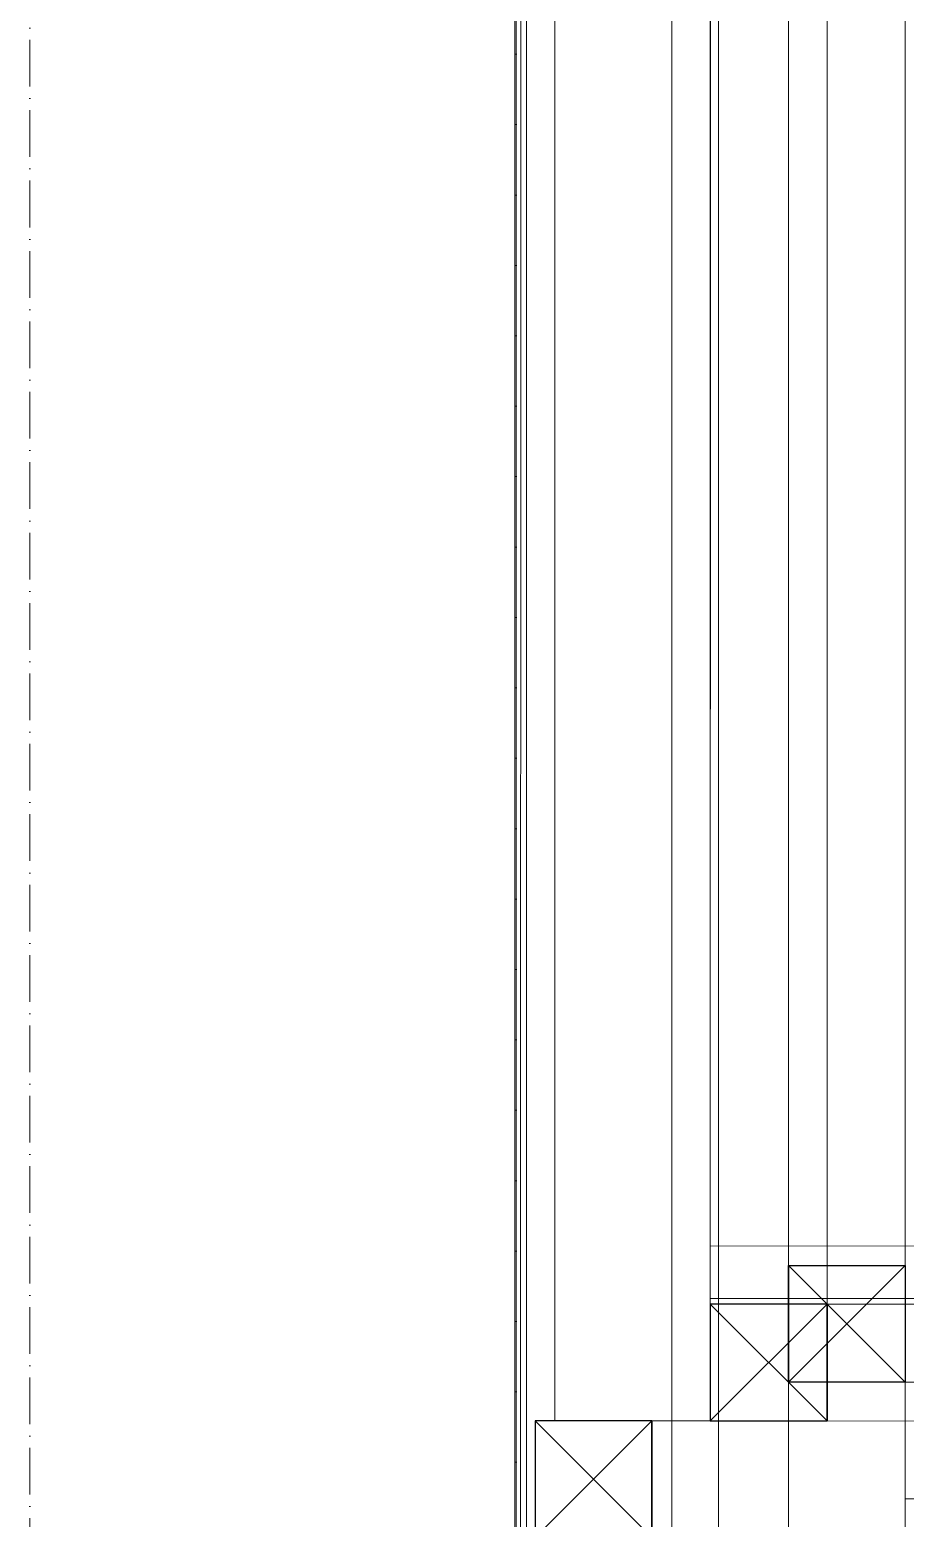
# Model space of a CAD drawing. Header units: millimetres. Extents: x -159872 to 386485, y -250577 to 158966.
# Drawn here: x 156428.8 to 156653.7, y 10440 to 10822.7 of the extents above; entities that cross this region are included whole.
import ezdxf

# ---------------------------------------------------------------- set-up
doc = ezdxf.new("R2010")
doc.units = ezdxf.units.MM
doc.linetypes.add('ACAD_ISO10W100', pattern=[18, 12, -3, 0, -3])
for name, color, linetype, lineweight in [('LDS-equipment-kitchen equipment', 3, 'Continuous', 13), ('LDS-struct-new-ceiling beams', 5, 'ACAD_ISO10W100', 9), ('WS-Fabs', 252, 'Continuous', 13), ('WS-FRAME HIDDEN', 68, 'Continuous', 5)]:
    doc.layers.add(name, color=color, linetype=linetype, lineweight=lineweight)

# ---------------------------------------------------------------- blocks, each defined once
blk = doc.blocks.new('30 X 30 HIDDEN SECTION_3')
at = {"layer": 'WS-FRAME HIDDEN', "color": 7, "lineweight": 25}
blk.add_polyline3d([(0, -30, 0), (-30, -30, 0), (-30, 0, 0), (0, 0, 0), (0, -30, 0)], dxfattribs=at)
at = {"layer": 'WS-FRAME HIDDEN', "color": 7, "lineweight": 25, "transparency": 33554687}
for points in [[(-30, 0, 0), (0, -30, 0)], [(-30, -30, 0), (0, 0, 0)], [(-30, -30, 0), (0, -30, 0)]]:
    blk.add_polyline3d(points, dxfattribs=at)
blk = doc.blocks.new('Group-360')
at = {"layer": 'LDS-equipment-kitchen equipment'}
for points in [[(95880.24, 49972.54, 0), (95880.24, 44072.86, 0)], [(95950.22, 49962.54, 0), (95950.17, 44082.85, 0), (95932.17, 44082.85, 0), (95932.22, 49962.54, 0), (95950.22, 49962.54, 0)], [(95980.2, 46962.53, 0), (95980.2, 47662.55, 0), (95950.2, 47662.55, 0), (95950.2, 46962.53, 0), (95980.2, 46962.53, 0)], [(95932.22, 47414.61, 0), (95932.22, 45978.93, 0), (95920.22, 45978.93, 0), (95920.22, 47414.61, 0), (95932.22, 47414.61, 0)], [(95980.2, 46932.53, 0), (95980.2, 46622.53, 0), (95950.2, 46622.53, 0), (95950.2, 46932.53, 0), (95980.2, 46932.53, 0)], [(95980.17, 46902.54, 0), (95980.17, 46932.54, 0), (96745.2, 46932.53, 0), (96745.2, 46902.54, 0), (95980.17, 46902.54, 0)]]:
    blk.add_polyline3d(points, dxfattribs=at)
at = {"layer": 'LDS-equipment-kitchen equipment', "extrusion": (0, 0, -1), "xscale": -1, "rotation": 90.0000000053318}
blk.add_blockref('30 X 30 HIDDEN SECTION_3', (-95980.2, 46932.53), dxfattribs=at)
blk = doc.blocks.new('A$C7a11c87d')
at = {"layer": 'WS-Fabs', "color": 7, "lineweight": 5, "transparency": 33554687}
for points in [[(-177.98, 400.82, 0), (5701.67, 400.06, 0)], [(5700.16, 398.56, 0), (-176.48, 399.34, 0)], [(4913.68, 397.11, 0), (-174.98, 397.84, 0)]]:
    blk.add_polyline3d(points, dxfattribs=at)
at = {"layer": 'WS-Fabs', "color": 7, "lineweight": 5}
for points in [[(2691.61, 350.18, 0), (2706.61, 350.18, 0), (2706.59, 20.18, 0)], [(2691.59, 15.18, 0), (2691.61, 350.18, 0)], [(2691.61, 350.18, 0), (2693.11, 350.18, 0), (2693.09, 15.18, 0), (2691.59, 15.18, 0), (2691.61, 350.18, 0)]]:
    blk.add_polyline3d(points, dxfattribs=at)
at = {"layer": 'WS-FRAME HIDDEN', "color": 7, "lineweight": 5}
for points in [[(5691.61, 350.02, 0), (2661.61, 350.18, 0), (2661.62, 390.17, 0), (5691.62, 389.99, 0), (5691.61, 350.02, 0)], [(2631.6, 45.18, 0), (2661.6, 45.18, 0), (2661.61, 365.18, 0), (2631.61, 365.18, 0), (2631.6, 45.18, 0)], [(2691.61, 350.18, 0), (3411.61, 350.13, 0), (3411.61, 320.13, 0), (2691.61, 320.18, 0), (2691.61, 350.18, 0)], [(2691.61, 320.18, 0), (2661.61, 320.18, 0), (2661.6, 45.18, 0), (2691.6, 45.18, 0), (2691.61, 320.18, 0)]]:
    blk.add_polyline3d(points, dxfattribs=at)
at = {"layer": 'WS-FRAME HIDDEN', "color": 7, "extrusion": (0, 0, -1), "rotation": 0.003365612959873085}
for p in [(-2631.62, 395.18), (-2661.61, 350.18)]:
    blk.add_blockref('30 X 30 HIDDEN SECTION_3', p, dxfattribs=at)
blk = doc.blocks.new('Group-410')
at = {"layer": 'LDS-equipment-kitchen equipment'}
blk.add_blockref('Group-360', (0, 0), dxfattribs=at)
at = {"layer": 'LDS-equipment-kitchen equipment', "rotation": 89.9999999946682}
blk.add_blockref('A$C7a11c87d', (96280.3, 44260.95), dxfattribs=at)

msp = doc.modelspace()

# ---------------------------------------------------------------- linework, layer by layer
at = {"layer": 'LDS-struct-new-ceiling beams', "lineweight": 18}
for p, q in [((156428.75505, 7097.61711), (156428.75505, 13515.0229)), ((156553.75505, 7217.61711), (156553.75505, 13515.0229))]:
    msp.add_line(p, q, dxfattribs=at)

# ---------------------------------------------------------------- block references
at = {"layer": 'LDS-equipment-kitchen equipment', "color": 7}
msp.add_blockref('Group-410', (60673.51323, -36457.51522), dxfattribs=at)

doc.saveas('drawing.dxf')
